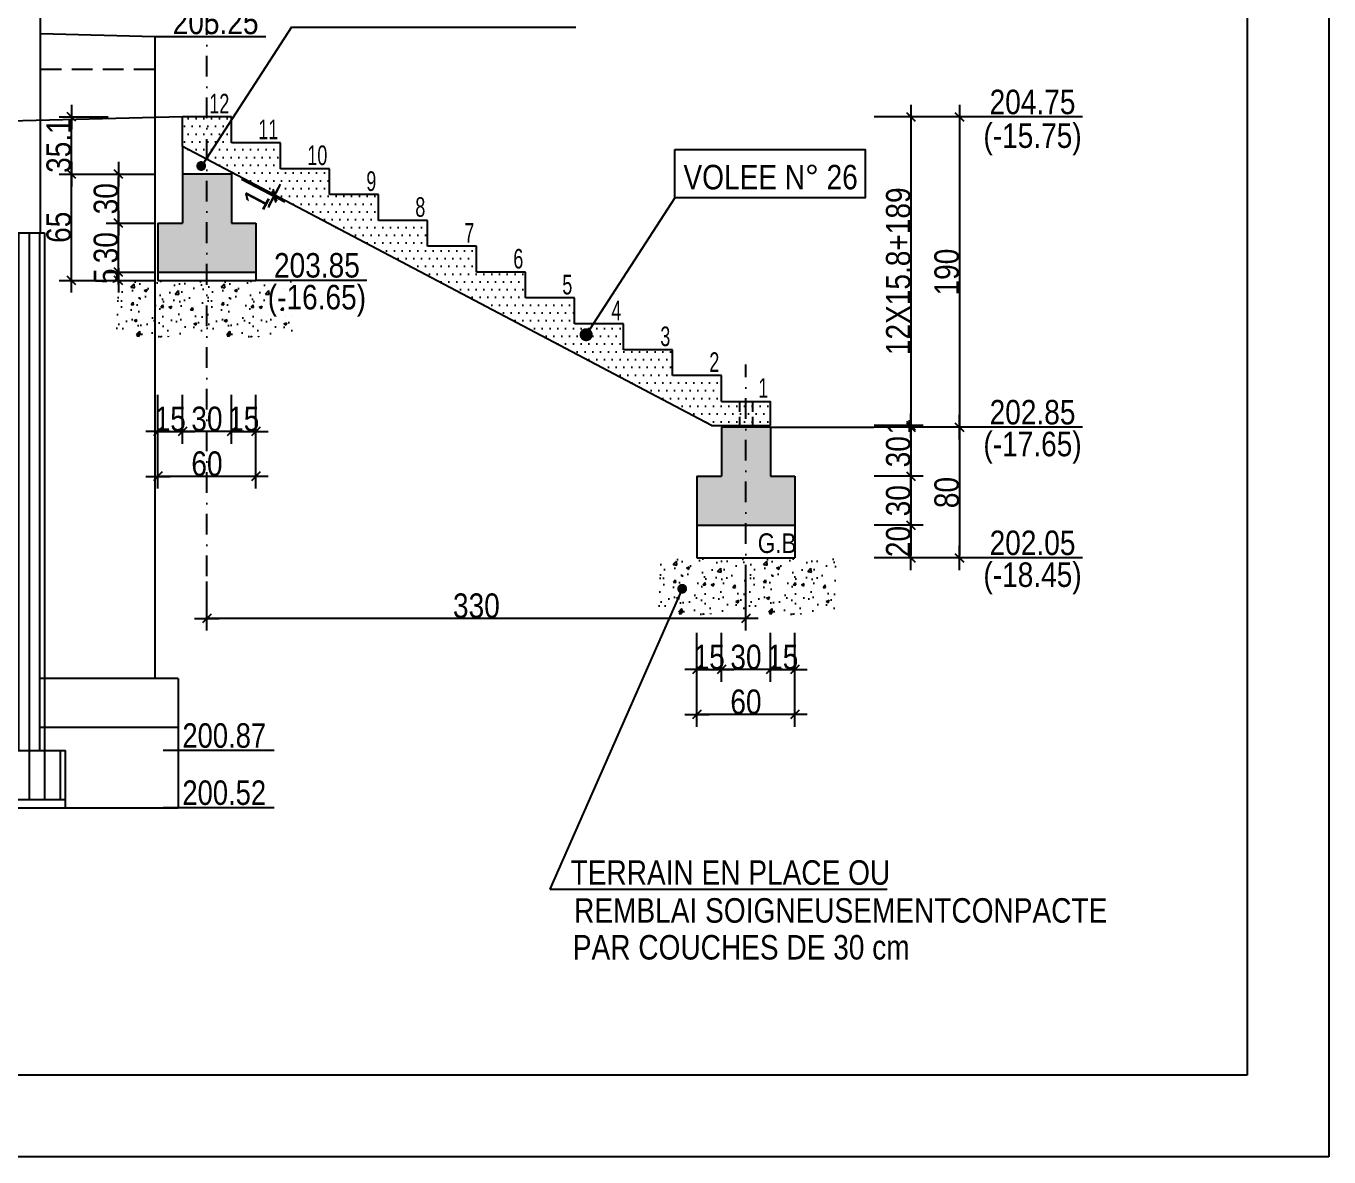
# Model space of a CAD drawing. Header units: millimetres. Extents: x -15218 to -6428, y -10609 to -9124.
# Drawn here: x -10594 to -9796, y -10174 to -9482 of the extents above; entities that cross this region are included whole.
import ezdxf
from ezdxf.enums import TextEntityAlignment as Align

# ---------------------------------------------------------------- set-up
doc = ezdxf.new("R2010")
doc.units = ezdxf.units.MM
doc.linetypes.add('CACHEx2', pattern=[19.05, 12.7, -6.35])
doc.linetypes.add('TIRETPT2', pattern=[12.7, 6.35, -3.175, 0, -3.175])
for name, color, linetype in [('01_cote_gen', 4, 'Continuous'), ('01_fenetres', 171, 'Continuous'), ('01_linteaux', 3, 'Continuous'), ('01_murs_coup', 5, 'Continuous'), ('01_poch_BN', 9, 'Continuous'), ('01_poch_murs', 251, 'Continuous'), ('01_texte', 230, 'Continuous'), ('AA_COTES', 2, 'Continuous')]:
    doc.layers.add(name, color=color, linetype=linetype)
doc.styles.add('Arial Narrow', font='ARIALN.TTF')
doc.styles.add('MATTE_TXT', font='arial.ttf')
doc.styles.add('STYLE2', font='ARIALN.TTF')
doc.dimstyles.new('JB50', dxfattribs={"dimscale": 0.1, "dimtxt": 150, "dimasz": 15, "dimexe": 0.1, "dimexo": 0.1, "dimgap": 0.09, "dimtad": 1, "dimdec": 1, "dimdsep": 46, "dimtxsty": 'STYLE2', "dimblk1": 'BOND_G', "dimblk2": 'BOND_D', "dimsah": 1, "dimcen": 1.5, "dimdle": 0.01, "dimse1": 1, "dimse2": 1, "dimclrd": 4, "dimclre": 2, "dimclrt": 6, "dimazin": 2, "dimtfac": 2.333333, "dimtdec": 1, "dimtix": 1, "dimtmove": 2, "dimatfit": 3, "dimldrblk": 'BOND_G', "dimfxl": 1, "dimtolj": 1, "dimtzin": 0, "dimarcsym": 0})

# ---------------------------------------------------------------- blocks, each defined once
blk = doc.blocks.new('BOND_G')
at = {"layer": 'AA_COTES', "color": 0}
for p, q in [((0, -5), (0, 15)), ((5, 0), (-5, 0)), ((1.77, 1.77), (-1.77, -1.77))]:
    blk.add_line(p, q, dxfattribs=at)
blk = doc.blocks.new('BOND_D')
at = {"layer": 'AA_COTES', "color": 0}
for p, q in [((5, 0), (-5, 0)), ((-1.77, -1.77), (1.77, 1.77)), ((0, 5), (0, -15))]:
    blk.add_line(p, q, dxfattribs=at)
blk = doc.blocks.new('*D1081')
at = {"layer": '01_cote_gen', "color": 4, "lineweight": -2, "transparency": 16777216}
blk.add_line((-10583.57, -9395.9), (-10499.57, -9395.9), dxfattribs=at)
at = {"layer": 'DEFPOINTS', "color": 0, "transparency": 16777216}
for p in [(-10585.07, -9381.15), (-10498.07, -9395.9), (-10498.07, -9537.43)]:
    blk.add_point(p, dxfattribs=at)
at = {"layer": '01_cote_gen', "color": 4, "lineweight": -2, "transparency": 16777216, "xscale": 1.5, "yscale": 1.5, "zscale": 1.5, "rotation": 180}
blk.add_blockref('BOND_G', (-10585.07, -9395.9), dxfattribs=at)
at = {"layer": '01_cote_gen', "color": 4, "lineweight": -2, "transparency": 16777216, "xscale": 1.5, "yscale": 1.5, "zscale": 1.5}
blk.add_blockref('BOND_D', (-10498.07, -9395.9), dxfattribs=at)
at = {"layer": '01_cote_gen', "color": 6, "transparency": 16777216, "insert": (-10541.57, -9388.23), "char_height": 15, "attachment_point": 5, "style": 'STYLE2'}
blk.add_mtext('\\A1;87', dxfattribs=at)
blk = doc.blocks.new('*D1082')
at = {"layer": '01_cote_gen', "color": 4, "lineweight": -2, "transparency": 16777216}
blk.add_line((-10466.57, -9365.52), (-10139.57, -9365.52), dxfattribs=at)
at = {"layer": 'DEFPOINTS', "color": 0, "transparency": 16777216}
for p in [(-10138.07, -9365.52), (-10468.07, -9379.69), (-10138.07, -9711.6)]:
    blk.add_point(p, dxfattribs=at)
at = {"layer": '01_cote_gen', "color": 4, "lineweight": -2, "transparency": 16777216, "xscale": 1.5, "yscale": 1.5, "zscale": 1.5, "rotation": 180}
blk.add_blockref('BOND_G', (-10468.07, -9365.52), dxfattribs=at)
at = {"layer": '01_cote_gen', "color": 4, "lineweight": -2, "transparency": 16777216, "xscale": 1.5, "yscale": 1.5, "zscale": 1.5}
blk.add_blockref('BOND_D', (-10138.07, -9365.52), dxfattribs=at)
at = {"layer": '01_cote_gen', "color": 6, "transparency": 16777216, "insert": (-10303.07, -9357.85), "char_height": 15, "attachment_point": 5, "style": 'STYLE2'}
blk.add_mtext('\\A1;11x30=330', dxfattribs=at)
blk = doc.blocks.new('*D1083')
at = {"layer": '01_cote_gen', "color": 4, "lineweight": -2, "transparency": 16777216}
for p, q in [((-10052.08, -9724.93), (-10052.08, -9723.43)), ((-10052.08, -9727.43), (-10052.08, -9726.43)), ((-10052.08, -9728.93), (-10052.08, -9730.43))]:
    blk.add_line(p, q, dxfattribs=at)
at = {"layer": 'DEFPOINTS', "color": 0, "transparency": 16777216}
for p in [(-10138.07, -9726.43), (-10089.89, -9727.43), (-10052.08, -9726.43)]:
    blk.add_point(p, dxfattribs=at)
at = {"layer": '01_cote_gen', "color": 4, "lineweight": -2, "transparency": 16777216, "xscale": 1.5, "yscale": 1.5, "zscale": 1.5}
for name, p, rotation in [('BOND_D', (-10052.08, -9726.43), 270), ('BOND_G', (-10052.08, -9727.43), 90)]:
    blk.add_blockref(name, p, dxfattribs=dict(at, rotation=rotation))
at = {"layer": '01_cote_gen', "color": 6, "transparency": 16777216, "insert": (-10059.62, -9726.93), "char_height": 15, "attachment_point": 5, "rotation": 90, "style": 'STYLE2'}
blk.add_mtext('\\A1;1', dxfattribs=at)
blk = doc.blocks.new('*D1084')
at = {"layer": '01_cote_gen', "color": 4, "lineweight": -2, "transparency": 16777216}
blk.add_line((-10052.08, -9538.93), (-10052.08, -9724.93), dxfattribs=at)
at = {"layer": 'DEFPOINTS', "color": 0, "transparency": 16777216}
for p in [(-10468.07, -9537.43), (-10074.58, -9726.43), (-10052.08, -9726.43)]:
    blk.add_point(p, dxfattribs=at)
at = {"layer": '01_cote_gen', "color": 4, "lineweight": -2, "transparency": 16777216, "xscale": 1.5, "yscale": 1.5, "zscale": 1.5}
for name, p, rotation in [('BOND_G', (-10052.08, -9537.43), 90), ('BOND_D', (-10052.08, -9726.43), 270)]:
    blk.add_blockref(name, p, dxfattribs=dict(at, rotation=rotation))
at = {"layer": '01_cote_gen', "color": 6, "transparency": 16777216, "insert": (-10059.75, -9631.93), "char_height": 15, "attachment_point": 5, "rotation": 90, "style": 'STYLE2'}
blk.add_mtext('\\A1;12X15.8+189', dxfattribs=at)
blk = doc.blocks.new('*D1075')
at = {"layer": '01_cote_gen', "color": 4, "lineweight": -2, "transparency": 16777216}
blk.add_line((-10022.43, -9538.93), (-10022.43, -9725.93), dxfattribs=at)
at = {"layer": 'DEFPOINTS', "color": 0, "transparency": 16777216}
for p in [(-10044.58, -9537.43), (-10044.58, -9727.43), (-10022.43, -9727.43)]:
    blk.add_point(p, dxfattribs=at)
at = {"layer": '01_cote_gen', "color": 4, "lineweight": -2, "transparency": 16777216, "xscale": 1.5, "yscale": 1.5, "zscale": 1.5}
for name, p, rotation in [('BOND_G', (-10022.43, -9537.43), 90), ('BOND_D', (-10022.43, -9727.43), 270)]:
    blk.add_blockref(name, p, dxfattribs=dict(at, rotation=rotation))
at = {"layer": '01_cote_gen', "color": 6, "transparency": 16777216, "insert": (-10030.1, -9632.43), "char_height": 15, "attachment_point": 5, "rotation": 90, "style": 'STYLE2'}
blk.add_mtext('\\A1;190', dxfattribs=at)
blk = doc.blocks.new('*D1079')
at = {"layer": '01_cote_gen', "color": 4, "lineweight": -2, "transparency": 16777216}
blk.add_line((-10052.08, -9728.93), (-10052.08, -9755.93), dxfattribs=at)
at = {"layer": 'DEFPOINTS', "color": 0, "transparency": 16777216}
for p in [(-10082.78, -9727.43), (-10126.11, -9757.43), (-10052.08, -9757.43)]:
    blk.add_point(p, dxfattribs=at)
at = {"layer": '01_cote_gen', "color": 4, "lineweight": -2, "transparency": 16777216, "xscale": 1.5, "yscale": 1.5, "zscale": 1.5}
for name, p, rotation in [('BOND_G', (-10052.08, -9727.43), 90), ('BOND_D', (-10052.08, -9757.43), 270)]:
    blk.add_blockref(name, p, dxfattribs=dict(at, rotation=rotation))
at = {"layer": '01_cote_gen', "color": 6, "transparency": 16777216, "insert": (-10059.75, -9742.43), "char_height": 15, "attachment_point": 5, "rotation": 90, "style": 'STYLE2'}
blk.add_mtext('\\A1;30', dxfattribs=at)
blk = doc.blocks.new('*D1076')
at = {"layer": '01_cote_gen', "color": 4, "lineweight": -2, "transparency": 16777216}
blk.add_line((-10022.43, -9728.93), (-10022.43, -9805.93), dxfattribs=at)
at = {"layer": 'DEFPOINTS', "color": 0, "transparency": 16777216}
for p in [(-10037.94, -9727.43), (-10044.58, -9807.43), (-10022.43, -9807.43)]:
    blk.add_point(p, dxfattribs=at)
at = {"layer": '01_cote_gen', "color": 4, "lineweight": -2, "transparency": 16777216, "xscale": 1.5, "yscale": 1.5, "zscale": 1.5}
for name, p, rotation in [('BOND_G', (-10022.43, -9727.43), 90), ('BOND_D', (-10022.43, -9807.43), 270)]:
    blk.add_blockref(name, p, dxfattribs=dict(at, rotation=rotation))
at = {"layer": '01_cote_gen', "color": 6, "transparency": 16777216, "insert": (-10030.1, -9767.43), "char_height": 15, "attachment_point": 5, "rotation": 90, "style": 'STYLE2'}
blk.add_mtext('\\A1;80', dxfattribs=at)
blk = doc.blocks.new('*D1080')
at = {"layer": '01_cote_gen', "color": 4, "lineweight": -2, "transparency": 16777216}
blk.add_line((-10052.08, -9758.93), (-10052.08, -9785.93), dxfattribs=at)
at = {"layer": 'DEFPOINTS', "color": 0, "transparency": 16777216}
for p in [(-10067.75, -9757.43), (-10123.07, -9787.43), (-10052.08, -9787.43)]:
    blk.add_point(p, dxfattribs=at)
at = {"layer": '01_cote_gen', "color": 4, "lineweight": -2, "transparency": 16777216, "xscale": 1.5, "yscale": 1.5, "zscale": 1.5}
for name, p, rotation in [('BOND_G', (-10052.08, -9757.43), 90), ('BOND_D', (-10052.08, -9787.43), 270)]:
    blk.add_blockref(name, p, dxfattribs=dict(at, rotation=rotation))
at = {"layer": '01_cote_gen', "color": 6, "transparency": 16777216, "insert": (-10059.75, -9772.43), "char_height": 15, "attachment_point": 5, "rotation": 90, "style": 'STYLE2'}
blk.add_mtext('\\A1;30', dxfattribs=at)
blk = doc.blocks.new('*D1085')
at = {"layer": '01_cote_gen', "color": 4, "lineweight": -2, "transparency": 16777216}
blk.add_line((-10052.08, -9788.93), (-10052.08, -9805.93), dxfattribs=at)
at = {"layer": 'DEFPOINTS', "color": 0, "transparency": 16777216}
for p in [(-10123.07, -9787.43), (-10123.07, -9807.43), (-10052.08, -9807.43)]:
    blk.add_point(p, dxfattribs=at)
at = {"layer": '01_cote_gen', "color": 4, "lineweight": -2, "transparency": 16777216, "xscale": 1.5, "yscale": 1.5, "zscale": 1.5}
for name, p, rotation in [('BOND_G', (-10052.08, -9787.43), 90), ('BOND_D', (-10052.08, -9807.43), 270)]:
    blk.add_blockref(name, p, dxfattribs=dict(at, rotation=rotation))
at = {"layer": '01_cote_gen', "color": 6, "transparency": 16777216, "insert": (-10059.75, -9797.43), "char_height": 15, "attachment_point": 5, "rotation": 90, "style": 'STYLE2'}
blk.add_mtext('\\A1;20', dxfattribs=at)
blk = doc.blocks.new('*D1086')
at = {"layer": '01_cote_gen', "color": 4, "lineweight": -2, "transparency": 16777216}
blk.add_line((-10139.57, -9875.89), (-10166.57, -9875.89), dxfattribs=at)
at = {"layer": 'DEFPOINTS', "color": 0, "transparency": 16777216}
for p in [(-10168.07, -9786.46), (-10138.07, -9786.46), (-10168.07, -9875.89)]:
    blk.add_point(p, dxfattribs=at)
at = {"layer": '01_cote_gen', "color": 4, "lineweight": -2, "transparency": 16777216, "xscale": 1.5, "yscale": 1.5, "zscale": 1.5, "rotation": 180}
blk.add_blockref('BOND_D', (-10168.07, -9875.89), dxfattribs=at)
at = {"layer": '01_cote_gen', "color": 4, "lineweight": -2, "transparency": 16777216, "xscale": 1.5, "yscale": 1.5, "zscale": 1.5}
blk.add_blockref('BOND_G', (-10138.07, -9875.89), dxfattribs=at)
at = {"layer": '01_cote_gen', "color": 6, "transparency": 16777216, "insert": (-10153.07, -9868.22), "char_height": 15, "attachment_point": 5, "style": 'STYLE2'}
blk.add_mtext('\\A1;30', dxfattribs=at)
blk = doc.blocks.new('*D1087')
at = {"layer": '01_cote_gen', "color": 4, "lineweight": -2, "transparency": 16777216}
blk.add_line((-10124.57, -9903.31), (-10181.57, -9903.31), dxfattribs=at)
at = {"layer": 'DEFPOINTS', "color": 0, "transparency": 16777216}
for p in [(-10183.07, -9885.03), (-10123.07, -9885.03), (-10183.07, -9903.31)]:
    blk.add_point(p, dxfattribs=at)
at = {"layer": '01_cote_gen', "color": 4, "lineweight": -2, "transparency": 16777216, "xscale": 1.5, "yscale": 1.5, "zscale": 1.5, "rotation": 180}
blk.add_blockref('BOND_D', (-10183.07, -9903.31), dxfattribs=at)
at = {"layer": '01_cote_gen', "color": 4, "lineweight": -2, "transparency": 16777216, "xscale": 1.5, "yscale": 1.5, "zscale": 1.5}
blk.add_blockref('BOND_G', (-10123.07, -9903.31), dxfattribs=at)
at = {"layer": '01_cote_gen', "color": 6, "transparency": 16777216, "insert": (-10153.07, -9895.65), "char_height": 15, "attachment_point": 5, "style": 'STYLE2'}
blk.add_mtext('\\A1;60', dxfattribs=at)
blk = doc.blocks.new('*D1088')
at = {"layer": '01_cote_gen', "color": 4, "lineweight": -2, "transparency": 16777216}
for p, q in [((-10139.57, -9875.89), (-10141.07, -9875.89)), ((-10138.07, -9875.89), (-10123.07, -9875.89)), ((-10121.57, -9875.89), (-10120.07, -9875.89))]:
    blk.add_line(p, q, dxfattribs=at)
at = {"layer": 'DEFPOINTS', "color": 0, "transparency": 16777216}
for p in [(-10138.07, -9786.46), (-10123.07, -9786.46), (-10123.07, -9875.89)]:
    blk.add_point(p, dxfattribs=at)
at = {"layer": '01_cote_gen', "color": 4, "lineweight": -2, "transparency": 16777216, "xscale": 1.5, "yscale": 1.5, "zscale": 1.5}
blk.add_blockref('BOND_G', (-10138.07, -9875.89), dxfattribs=at)
at = {"layer": '01_cote_gen', "color": 4, "lineweight": -2, "transparency": 16777216, "xscale": 1.5, "yscale": 1.5, "zscale": 1.5, "rotation": 180}
blk.add_blockref('BOND_D', (-10123.07, -9875.89), dxfattribs=at)
at = {"layer": '01_cote_gen', "color": 6, "transparency": 16777216, "insert": (-10130.57, -9868.22), "char_height": 15, "attachment_point": 5, "style": 'STYLE2'}
blk.add_mtext('\\A1;15', dxfattribs=at)
blk = doc.blocks.new('*D1089')
at = {"layer": '01_cote_gen', "color": 4, "lineweight": -2, "transparency": 16777216}
for p, q in [((-10184.57, -9875.89), (-10186.07, -9875.89)), ((-10183.07, -9875.89), (-10168.07, -9875.89)), ((-10166.57, -9875.89), (-10165.07, -9875.89))]:
    blk.add_line(p, q, dxfattribs=at)
at = {"layer": 'DEFPOINTS', "color": 0, "transparency": 16777216}
for p in [(-10168.07, -9779.23), (-10183.07, -9786.46), (-10168.07, -9875.89)]:
    blk.add_point(p, dxfattribs=at)
at = {"layer": '01_cote_gen', "color": 4, "lineweight": -2, "transparency": 16777216, "xscale": 1.5, "yscale": 1.5, "zscale": 1.5}
blk.add_blockref('BOND_G', (-10183.07, -9875.89), dxfattribs=at)
at = {"layer": '01_cote_gen', "color": 4, "lineweight": -2, "transparency": 16777216, "xscale": 1.5, "yscale": 1.5, "zscale": 1.5, "rotation": 180}
blk.add_blockref('BOND_D', (-10168.07, -9875.89), dxfattribs=at)
at = {"layer": '01_cote_gen', "color": 6, "transparency": 16777216, "insert": (-10175.57, -9868.22), "char_height": 15, "attachment_point": 5, "style": 'STYLE2'}
blk.add_mtext('\\A1;15', dxfattribs=at)
blk = doc.blocks.new('*D1091')
at = {"layer": '01_cote_gen', "color": 4, "lineweight": -2, "transparency": 16777216}
blk.add_line((-10469.57, -9730.07), (-10496.57, -9730.07), dxfattribs=at)
at = {"layer": 'DEFPOINTS', "color": 0, "transparency": 16777216}
for p in [(-10498.07, -9640.64), (-10468.07, -9640.64), (-10498.07, -9730.07)]:
    blk.add_point(p, dxfattribs=at)
at = {"layer": '01_cote_gen', "color": 4, "lineweight": -2, "transparency": 16777216, "xscale": 1.5, "yscale": 1.5, "zscale": 1.5, "rotation": 180}
blk.add_blockref('BOND_D', (-10498.07, -9730.07), dxfattribs=at)
at = {"layer": '01_cote_gen', "color": 4, "lineweight": -2, "transparency": 16777216, "xscale": 1.5, "yscale": 1.5, "zscale": 1.5}
blk.add_blockref('BOND_G', (-10468.07, -9730.07), dxfattribs=at)
at = {"layer": '01_cote_gen', "color": 6, "transparency": 16777216, "insert": (-10483.07, -9722.41), "char_height": 15, "attachment_point": 5, "style": 'STYLE2'}
blk.add_mtext('\\A1;30', dxfattribs=at)
blk = doc.blocks.new('*D1090')
at = {"layer": '01_cote_gen', "color": 4, "lineweight": -2, "transparency": 16777216}
blk.add_line((-10454.57, -9757.5), (-10511.57, -9757.5), dxfattribs=at)
at = {"layer": 'DEFPOINTS', "color": 0, "transparency": 16777216}
for p in [(-10513.07, -9739.22), (-10453.07, -9739.22), (-10513.07, -9757.5)]:
    blk.add_point(p, dxfattribs=at)
at = {"layer": '01_cote_gen', "color": 4, "lineweight": -2, "transparency": 16777216, "xscale": 1.5, "yscale": 1.5, "zscale": 1.5, "rotation": 180}
blk.add_blockref('BOND_D', (-10513.07, -9757.5), dxfattribs=at)
at = {"layer": '01_cote_gen', "color": 4, "lineweight": -2, "transparency": 16777216, "xscale": 1.5, "yscale": 1.5, "zscale": 1.5}
blk.add_blockref('BOND_G', (-10453.07, -9757.5), dxfattribs=at)
at = {"layer": '01_cote_gen', "color": 6, "transparency": 16777216, "insert": (-10483.07, -9749.83), "char_height": 15, "attachment_point": 5, "style": 'STYLE2'}
blk.add_mtext('\\A1;60', dxfattribs=at)
blk = doc.blocks.new('*D1092')
at = {"layer": '01_cote_gen', "color": 4, "lineweight": -2, "transparency": 16777216}
for p, q in [((-10469.57, -9730.07), (-10471.07, -9730.07)), ((-10468.07, -9730.07), (-10453.07, -9730.07)), ((-10451.57, -9730.07), (-10450.07, -9730.07))]:
    blk.add_line(p, q, dxfattribs=at)
at = {"layer": 'DEFPOINTS', "color": 0, "transparency": 16777216}
for p in [(-10468.07, -9640.64), (-10453.07, -9640.64), (-10453.07, -9730.07)]:
    blk.add_point(p, dxfattribs=at)
at = {"layer": '01_cote_gen', "color": 4, "lineweight": -2, "transparency": 16777216, "xscale": 1.5, "yscale": 1.5, "zscale": 1.5}
blk.add_blockref('BOND_G', (-10468.07, -9730.07), dxfattribs=at)
at = {"layer": '01_cote_gen', "color": 4, "lineweight": -2, "transparency": 16777216, "xscale": 1.5, "yscale": 1.5, "zscale": 1.5, "rotation": 180}
blk.add_blockref('BOND_D', (-10453.07, -9730.07), dxfattribs=at)
at = {"layer": '01_cote_gen', "color": 6, "transparency": 16777216, "insert": (-10460.57, -9722.41), "char_height": 15, "attachment_point": 5, "style": 'STYLE2'}
blk.add_mtext('\\A1;15', dxfattribs=at)
blk = doc.blocks.new('*D1093')
at = {"layer": '01_cote_gen', "color": 4, "lineweight": -2, "transparency": 16777216}
for p, q in [((-10514.57, -9730.07), (-10516.07, -9730.07)), ((-10513.07, -9730.07), (-10498.07, -9730.07)), ((-10496.57, -9730.07), (-10495.07, -9730.07))]:
    blk.add_line(p, q, dxfattribs=at)
at = {"layer": 'DEFPOINTS', "color": 0, "transparency": 16777216}
for p in [(-10498.07, -9633.41), (-10513.07, -9640.64), (-10498.07, -9730.07)]:
    blk.add_point(p, dxfattribs=at)
at = {"layer": '01_cote_gen', "color": 4, "lineweight": -2, "transparency": 16777216, "xscale": 1.5, "yscale": 1.5, "zscale": 1.5}
blk.add_blockref('BOND_G', (-10513.07, -9730.07), dxfattribs=at)
at = {"layer": '01_cote_gen', "color": 4, "lineweight": -2, "transparency": 16777216, "xscale": 1.5, "yscale": 1.5, "zscale": 1.5, "rotation": 180}
blk.add_blockref('BOND_D', (-10498.07, -9730.07), dxfattribs=at)
at = {"layer": '01_cote_gen', "color": 6, "transparency": 16777216, "insert": (-10505.57, -9722.41), "char_height": 15, "attachment_point": 5, "style": 'STYLE2'}
blk.add_mtext('\\A1;15', dxfattribs=at)
blk = doc.blocks.new('*D1094')
at = {"layer": '01_cote_gen', "color": 4, "lineweight": -2, "transparency": 16777216}
blk.add_line((-10566.08, -9570.99), (-10566.08, -9538.93), dxfattribs=at)
at = {"layer": 'DEFPOINTS', "color": 0, "transparency": 16777216}
for p in [(-10566.08, -9537.43), (-10490.4, -9537.43), (-10505.4, -9572.49)]:
    blk.add_point(p, dxfattribs=at)
at = {"layer": '01_cote_gen', "color": 4, "lineweight": -2, "transparency": 16777216, "xscale": 1.5, "yscale": 1.5, "zscale": 1.5}
for name, p, rotation in [('BOND_D', (-10566.08, -9537.43), 90), ('BOND_G', (-10566.08, -9572.49), 270)]:
    blk.add_blockref(name, p, dxfattribs=dict(at, rotation=rotation))
at = {"layer": '01_cote_gen', "color": 6, "transparency": 16777216, "insert": (-10573.74, -9554.96), "char_height": 15, "attachment_point": 5, "rotation": 90, "style": 'STYLE2'}
blk.add_mtext('\\A1;35.1', dxfattribs=at)
blk = doc.blocks.new('*D1095')
at = {"layer": '01_cote_gen', "color": 4, "lineweight": -2, "transparency": 16777216}
blk.add_line((-10566.08, -9635.99), (-10566.08, -9573.99), dxfattribs=at)
at = {"layer": 'DEFPOINTS', "color": 0, "transparency": 16777216}
for p in [(-10566.08, -9572.49), (-10489.46, -9572.49), (-10489.46, -9637.49)]:
    blk.add_point(p, dxfattribs=at)
at = {"layer": '01_cote_gen', "color": 4, "lineweight": -2, "transparency": 16777216, "xscale": 1.5, "yscale": 1.5, "zscale": 1.5}
for name, p, rotation in [('BOND_D', (-10566.08, -9572.49), 90), ('BOND_G', (-10566.08, -9637.49), 270)]:
    blk.add_blockref(name, p, dxfattribs=dict(at, rotation=rotation))
at = {"layer": '01_cote_gen', "color": 6, "transparency": 16777216, "insert": (-10573.74, -9604.99), "char_height": 15, "attachment_point": 5, "rotation": 90, "style": 'STYLE2'}
blk.add_mtext('\\A1;65', dxfattribs=at)
blk = doc.blocks.new('*D1096')
at = {"layer": '01_cote_gen', "color": 4, "lineweight": -2, "transparency": 16777216}
for p, q in [((-10537.18, -9630.99), (-10537.18, -9629.49)), ((-10537.18, -9632.49), (-10537.18, -9637.49)), ((-10537.18, -9638.99), (-10537.18, -9640.49))]:
    blk.add_line(p, q, dxfattribs=at)
at = {"layer": 'DEFPOINTS', "color": 0, "transparency": 16777216}
for p in [(-10506.46, -9632.49), (-10537.18, -9637.49), (-10506.46, -9637.49)]:
    blk.add_point(p, dxfattribs=at)
at = {"layer": '01_cote_gen', "color": 4, "lineweight": -2, "transparency": 16777216, "xscale": 1.5, "yscale": 1.5, "zscale": 1.5}
for name, p, rotation in [('BOND_G', (-10537.18, -9632.49), 270), ('BOND_D', (-10537.18, -9637.49), 90)]:
    blk.add_blockref(name, p, dxfattribs=dict(at, rotation=rotation))
at = {"layer": '01_cote_gen', "color": 6, "transparency": 16777216, "insert": (-10544.82, -9634.99), "char_height": 15, "attachment_point": 5, "rotation": 90, "style": 'STYLE2'}
blk.add_mtext('\\A1;5', dxfattribs=at)
blk = doc.blocks.new('*D1097')
at = {"layer": '01_cote_gen', "color": 4, "lineweight": -2, "transparency": 16777216}
blk.add_line((-10537.18, -9630.99), (-10537.18, -9603.99), dxfattribs=at)
at = {"layer": 'DEFPOINTS', "color": 0, "transparency": 16777216}
for p in [(-10537.18, -9602.49), (-10513.07, -9602.49), (-10524.95, -9632.49)]:
    blk.add_point(p, dxfattribs=at)
at = {"layer": '01_cote_gen', "color": 4, "lineweight": -2, "transparency": 16777216, "xscale": 1.5, "yscale": 1.5, "zscale": 1.5}
for name, p, rotation in [('BOND_D', (-10537.18, -9602.49), 90), ('BOND_G', (-10537.18, -9632.49), 270)]:
    blk.add_blockref(name, p, dxfattribs=dict(at, rotation=rotation))
at = {"layer": '01_cote_gen', "color": 6, "transparency": 16777216, "insert": (-10544.85, -9617.49), "char_height": 15, "attachment_point": 5, "rotation": 90, "style": 'STYLE2'}
blk.add_mtext('\\A1;30', dxfattribs=at)
blk = doc.blocks.new('*D1098')
at = {"layer": '01_cote_gen', "color": 4, "lineweight": -2, "transparency": 16777216}
blk.add_line((-10537.18, -9600.99), (-10537.18, -9573.99), dxfattribs=at)
at = {"layer": 'DEFPOINTS', "color": 0, "transparency": 16777216}
for p in [(-10537.18, -9572.49), (-10498.07, -9572.49), (-10505.57, -9602.49)]:
    blk.add_point(p, dxfattribs=at)
at = {"layer": '01_cote_gen', "color": 4, "lineweight": -2, "transparency": 16777216, "xscale": 1.5, "yscale": 1.5, "zscale": 1.5}
for name, p, rotation in [('BOND_D', (-10537.18, -9572.49), 90), ('BOND_G', (-10537.18, -9602.49), 270)]:
    blk.add_blockref(name, p, dxfattribs=dict(at, rotation=rotation))
at = {"layer": '01_cote_gen', "color": 6, "transparency": 16777216, "insert": (-10544.85, -9587.49), "char_height": 15, "attachment_point": 5, "rotation": 90, "style": 'STYLE2'}
blk.add_mtext('\\A1;30', dxfattribs=at)
blk = doc.blocks.new('*D1099')
at = {"layer": '01_cote_gen', "color": 4, "lineweight": -2, "transparency": 16777216}
for p, q in [((-10442.81, -9587.52), (-10443.51, -9588.84)), ((-10442.11, -9586.19), (-10441.64, -9585.31)), ((-10440.94, -9583.98), (-10440.24, -9582.65))]:
    blk.add_line(p, q, dxfattribs=at)
at = {"layer": 'DEFPOINTS', "color": 0, "transparency": 16777216}
for p in [(-10467.61, -9571.6), (-10468.07, -9572.49), (-10441.64, -9585.31)]:
    blk.add_point(p, dxfattribs=at)
at = {"layer": '01_cote_gen', "color": 4, "lineweight": -2, "transparency": 16777216, "xscale": 1.5, "yscale": 1.5, "zscale": 1.5}
for name, p, rotation in [('BOND_G', (-10442.11, -9586.19), 62.17545095986486), ('BOND_D', (-10441.64, -9585.31), 242.1754509598649)]:
    blk.add_blockref(name, p, dxfattribs=dict(at, rotation=rotation))
at = {"layer": '01_cote_gen', "color": 6, "transparency": 16777216, "insert": (-10452.97, -9587.84), "char_height": 15, "attachment_point": 5, "rotation": 62.17545, "style": 'STYLE2'}
blk.add_mtext('\\A1;1', dxfattribs=at)
blk = doc.blocks.new('*D1100')
at = {"layer": '01_cote_gen', "color": 4, "lineweight": -2, "transparency": 16777216}
blk.add_line((-10154.62, -9844.48), (-10481.62, -9844.48), dxfattribs=at)
at = {"layer": 'DEFPOINTS', "color": 0, "transparency": 16777216}
for p in [(-10483.12, -9803.57), (-10153.12, -9824.18), (-10483.12, -9844.48)]:
    blk.add_point(p, dxfattribs=at)
at = {"layer": '01_cote_gen', "color": 4, "lineweight": -2, "transparency": 16777216, "xscale": 1.5, "yscale": 1.5, "zscale": 1.5, "rotation": 180}
blk.add_blockref('BOND_D', (-10483.12, -9844.48), dxfattribs=at)
at = {"layer": '01_cote_gen', "color": 4, "lineweight": -2, "transparency": 16777216, "xscale": 1.5, "yscale": 1.5, "zscale": 1.5}
blk.add_blockref('BOND_G', (-10153.12, -9844.48), dxfattribs=at)
at = {"layer": '01_cote_gen', "color": 6, "transparency": 16777216, "insert": (-10318.12, -9836.81), "char_height": 15, "attachment_point": 5, "style": 'STYLE2'}
blk.add_mtext('\\A1;330', dxfattribs=at)

msp = doc.modelspace()

# ---------------------------------------------------------------- hatches: boundary and pattern name
at = {"layer": '01_murs_coup', "ltscale": 2}
h = msp.add_hatch(dxfattribs=at)
h.set_pattern_fill('DOTS', color=2, scale=3)
h.set_pattern_definition([(0, (78.256, -2366.0237), (2.38125, 4.7625), [0, -4.7625])])
h.paths.add_polyline_path([(-10348.07, -9600.77), (-10378.07, -9600.77), (-10378.07, -9584.93), (-10408.07, -9584.93), (-10408.07, -9569.1), (-10438.07, -9569.1), (-10438.07, -9553.27), (-10468.07, -9553.27), (-10468.07, -9537.43), (-10498.07, -9537.43), (-10498.07, -9555.52), (-10174.25, -9726.43), (-10138.07, -9726.43), (-10138.07, -9711.6), (-10168.07, -9711.6), (-10168.07, -9695.77), (-10198.07, -9695.77), (-10198.07, -9679.94), (-10228.07, -9679.94), (-10228.07, -9664.1), (-10258.07, -9664.1), (-10258.07, -9648.27), (-10288.07, -9648.27), (-10288.07, -9632.43), (-10318.07, -9632.43), (-10318.07, -9616.6), (-10348.07, -9616.6)])
at = {"layer": '01_murs_coup', "linetype": 'TIRETPT2', "ltscale": 2}
h = msp.add_hatch(dxfattribs=at)
h.set_pattern_fill('AR-CONC', color=2, scale=0.1)
h.set_pattern_definition([(50, (-332, 169.944), (18.218467, -1.593909), [1.905, -20.955]), (355, (-332, 169.944), (-3.524342, 19.105685), [1.524, -16.764058]), (100.45144, (-330.482, 169.811), (14.694125, 17.511775), [1.619, -17.809024]), (46.1842, (-332, 175.024), (27.107904, -4.204233), [2.8575, -31.4325]), (96.63556, (-329.74, 174.674), (23.740413, 24.74261), [2.4285, -26.71356]), (351.18415, (-332, 175.024), (23.740413, 24.74261), [2.285997, -25.145973]), (21, (-329.46, 173.754), (15.161439, -10.22652), [1.905, -20.955]), (326, (-329.46, 173.754), (6.180203, 18.418797), [1.524, -16.764]), (71.45144, (-328.197, 172.902), (21.341642, 8.192277), [1.619, -17.808994]), (37.5, (-332, 169.944), (0.3088603, 8.455504), [0, -16.5608, 0, -17.018, 0, -16.8275]), (7.5, (-332, 169.944), (6.681966, 10.0180575), [0, -9.7028, 0, -16.1798, 0, -6.4135]), (327.5, (-337.664, 169.944), (13.5590595, -0.5728744), [0, -6.35, 0, -19.812, 0, -26.289]), (317.5, (-340.204, 169.944), (14.812918, 2.542649), [0, -8.255, 0, -13.1572, 0, -18.669])])
h.paths.add_polyline_path([(-10485.12, -9637.49), (-10515.07, -9637.49), (-10540.34, -9637.49), (-10540.34, -9672.02), (-10485.12, -9672.02)])
h = msp.add_hatch(dxfattribs=at)
h.set_pattern_fill('AR-CONC', color=2, scale=0.1)
h.set_pattern_definition([(50, (-276.771, 169.944), (18.218467, -1.593909), [1.905, -20.955]), (355, (-276.77, 169.944), (-3.524342, 19.105685), [1.524, -16.764058]), (100.45144, (-275.253, 169.811), (14.694125, 17.511775), [1.619, -17.809024]), (46.1842, (-276.77, 175.024), (27.107904, -4.204233), [2.8575, -31.4325]), (96.63556, (-274.512, 174.674), (23.740413, 24.74261), [2.4285, -26.71356]), (351.18415, (-276.77, 175.024), (23.740413, 24.74261), [2.285997, -25.145973]), (21, (-274.231, 173.754), (15.161439, -10.22652), [1.905, -20.955]), (326, (-274.23, 173.754), (6.180203, 18.418797), [1.524, -16.764]), (71.45144, (-272.967, 172.902), (21.341642, 8.192277), [1.619, -17.808994]), (37.5, (-276.771, 169.944), (0.3088603, 8.455504), [0, -16.5608, 0, -17.018, 0, -16.8275]), (7.5, (-276.771, 169.944), (6.681966, 10.0180575), [0, -9.7028, 0, -16.1798, 0, -6.4135]), (327.5, (-282.435, 169.944), (13.5590595, -0.5728744), [0, -6.35, 0, -19.812, 0, -26.289]), (317.5, (-284.975, 169.944), (14.812918, 2.542649), [0, -8.255, 0, -13.1572, 0, -18.669])])
h.paths.add_polyline_path([(-10429.89, -9637.49), (-10459.84, -9637.49), (-10485.12, -9637.49), (-10485.12, -9672.02), (-10429.89, -9672.02)])
h = msp.add_hatch(dxfattribs=at)
h.set_pattern_fill('AR-CONC', color=2, scale=0.1)
h.paths.add_polyline_path([(-10153.12, -9807.43), (-10183.07, -9807.43), (-10208.34, -9807.43), (-10208.34, -9841.97), (-10153.12, -9841.97)])
h = msp.add_hatch(dxfattribs=at)
h.set_pattern_fill('AR-CONC', color=2, scale=0.1)
h.set_pattern_definition([(50, (55.229, 0), (18.218467, -1.593909), [1.905, -20.955]), (355, (55.23, 0), (-3.524342, 19.105685), [1.524, -16.764058]), (100.45144, (56.747, -0.133), (14.694125, 17.511775), [1.619, -17.809024]), (46.1842, (55.23, 5.08), (27.107904, -4.204233), [2.8575, -31.4325]), (96.63556, (57.488, 4.73), (23.740413, 24.74261), [2.4285, -26.71356]), (351.18415, (55.23, 5.08), (23.740413, 24.74261), [2.285997, -25.145973]), (21, (57.769, 3.81), (15.161439, -10.22652), [1.905, -20.955]), (326, (57.77, 3.81), (6.180203, 18.418797), [1.524, -16.764]), (71.45144, (59.033, 2.958), (21.341642, 8.192277), [1.619, -17.808994]), (37.5, (55.229, 0), (0.3088603, 8.455504), [0, -16.5608, 0, -17.018, 0, -16.8275]), (7.5, (55.229, 0), (6.681966, 10.0180575), [0, -9.7028, 0, -16.1798, 0, -6.4135]), (327.5, (49.565, 0), (13.5590595, -0.5728744), [0, -6.35, 0, -19.812, 0, -26.289]), (317.5, (47.025, 0), (14.812918, 2.542649), [0, -8.255, 0, -13.1572, 0, -18.669])])
h.paths.add_polyline_path([(-10097.89, -9807.43), (-10127.84, -9807.43), (-10153.12, -9807.43), (-10153.12, -9841.97), (-10097.89, -9841.97)])
at = {"layer": '01_poch_BN'}
h = msp.add_hatch(color=256, dxfattribs=at)
h.dxf.hatch_style = 1
h.paths.add_polyline_path([(-10468.07, -9572.49), (-10483.12, -9572.49), (-10483.12, -9632.49), (-10453.07, -9632.49), (-10453.07, -9602.49), (-10468.07, -9602.49)])
h.paths.add_polyline_path([(-10483.12, -9572.49), (-10498.07, -9572.49), (-10498.07, -9602.49), (-10513.07, -9602.49), (-10513.07, -9632.49), (-10483.12, -9632.49)])
h = msp.add_hatch(color=256, dxfattribs=at)
h.dxf.hatch_style = 1
h.paths.add_polyline_path([(-10138.07, -9727.43), (-10153.12, -9727.43), (-10153.12, -9787.43), (-10123.07, -9787.43), (-10123.07, -9757.43), (-10138.07, -9757.43)])
h.paths.add_polyline_path([(-10153.12, -9727.43), (-10168.07, -9727.43), (-10168.07, -9757.43), (-10183.07, -9757.43), (-10183.07, -9787.43), (-10153.12, -9787.43)])
at = {"layer": '01_poch_murs'}
h = msp.add_hatch(dxfattribs=at)
h.set_pattern_fill('ANSI31', color=256, scale=3, angle=45)
h.paths.add_polyline_path([(-10569.75, -9925.43), (-10619.75, -9925.43), (-10619.75, -9955.43), (-10569.75, -9955.43)])
h.paths.add_polyline_path([(-11170.08, -9863.43), (-11110.21, -9863.43), (-11110.21, -9851.43), (-11231.14, -9851.43), (-11231.14, -9863.43), (-11195.08, -9863.43), (-11195.08, -9888.43), (-11170.08, -9888.43)], flags=17)
h.paths.add_polyline_path([(-11110.21, -9838.43), (-11231.14, -9838.43), (-11231.14, -9851.43), (-11110.21, -9851.43)], flags=17)
h.paths.add_polyline_path([(-10607.58, -9852.43), (-10643.48, -9851.43), (-11110.21, -9851.43), (-11110.21, -9863.44), (-10858.29, -9870.42), (-10607.58, -9876.44)], flags=17)
h.paths.add_polyline_path([(-11110.21, -9838.43), (-11110.21, -9851.43), (-10643.48, -9851.43)], flags=17)
h.paths.add_polyline_path([(-10605.08, -9608.43), (-11231.14, -9608.43), (-11231.14, -9633.43), (-10607.58, -9633.43), (-10607.58, -9925.43), (-10605.08, -9925.43)])
h = msp.add_hatch(dxfattribs=at)
h.set_pattern_fill('ANSI31', color=256, scale=2, angle=45)
h.paths.add_polyline_path([(-10582.57, -9608.43), (-10605.08, -9608.43), (-10605.08, -9925.43), (-10582.57, -9925.43)])

# ---------------------------------------------------------------- linework, layer by layer
at = {"layer": '01_fenetres', "ltscale": 30}
for p, q in [((-9846.14, -9174.3), (-9846.14, -10124.3)), ((-9846.14, -10124.3), (-11231.14, -10124.3))]:
    msp.add_line(p, q, dxfattribs=at)
at = {"layer": '01_linteaux', "linetype": 'CACHEx2'}
msp.add_line((-10515.07, -9508.43), (-10585.07, -9508.43), dxfattribs=at)
at = {"layer": '01_linteaux', "linetype": 'CACHEx2', "ltscale": 0.5}
for p, q in [((-10157.07, -9711.6), (-10157.07, -9726.43)), ((-10149.07, -9711.6), (-10149.07, -9726.43))]:
    msp.add_line(p, q, dxfattribs=at)
at = {"layer": '01_murs_coup'}
for p, q in [((-10585.07, -9608.43), (-10585.07, -9418.68)), ((-10498.07, -9537.43), (-11231.14, -9555.44)), ((-10498.07, -9555.52), (-10498.07, -9537.43)), ((-10468.07, -9537.43), (-10498.07, -9537.43)), ((-10468.07, -9553.27), (-10468.07, -9537.43)), ((-10174.25, -9726.43), (-10498.07, -9555.52)), ((-10498.07, -9555.52), (-10498.07, -9572.49)), ((-10438.07, -9553.27), (-10468.07, -9553.27)), ((-10438.07, -9569.1), (-10438.07, -9553.27)), ((-10468.07, -9571.36), (-10468.07, -9602.49)), ((-10408.07, -9569.1), (-10438.07, -9569.1)), ((-10408.07, -9584.93), (-10408.07, -9569.1)), ((-10468.07, -9572.49), (-10498.07, -9572.49)), ((-10498.07, -9572.49), (-10498.07, -9602.49)), ((-10378.07, -9584.93), (-10408.07, -9584.93)), ((-10378.07, -9600.77), (-10378.07, -9584.93)), ((-10513.07, -9602.49), (-10498.07, -9602.49)), ((-10513.07, -9602.49), (-10513.07, -9637.49)), ((-10468.07, -9602.49), (-10453.07, -9602.49)), ((-10453.07, -9602.49), (-10453.07, -9637.49)), ((-10348.07, -9600.77), (-10378.07, -9600.77)), ((-10348.07, -9616.6), (-10348.07, -9600.77)), ((-11231.14, -9608.43), (-10582.57, -9608.43)), ((-10582.57, -9608.43), (-10582.57, -9925.43)), ((-10318.07, -9616.6), (-10348.07, -9616.6)), ((-10318.07, -9632.43), (-10318.07, -9616.6)), ((-10513.07, -9632.49), (-10453.07, -9632.49)), ((-10288.07, -9632.43), (-10318.07, -9632.43)), ((-10288.07, -9648.27), (-10288.07, -9632.43)), ((-10513.07, -9637.49), (-10453.07, -9637.49)), ((-10258.07, -9648.27), (-10288.07, -9648.27)), ((-10258.07, -9664.1), (-10258.07, -9648.27)), ((-10228.07, -9664.1), (-10258.07, -9664.1)), ((-10228.07, -9679.94), (-10228.07, -9664.1)), ((-10198.07, -9679.94), (-10228.07, -9679.94)), ((-10198.07, -9695.77), (-10198.07, -9679.94)), ((-10168.07, -9695.77), (-10198.07, -9695.77)), ((-10168.07, -9711.6), (-10168.07, -9695.77)), ((-10168.07, -9711.6), (-10138.07, -9711.6)), ((-10138.07, -9726.43), (-10138.07, -9711.6)), ((-10174.25, -9726.43), (-10138.07, -9726.43)), ((-10138.07, -9727.43), (-10168.07, -9727.43)), ((-10168.07, -9727.43), (-10168.07, -9757.43)), ((-10138.07, -9727.43), (-10074.75, -9727.43)), ((-10138.07, -9727.43), (-10138.07, -9757.43)), ((-10183.07, -9757.43), (-10168.07, -9757.43)), ((-10183.07, -9757.43), (-10183.07, -9807.43)), ((-10138.07, -9757.43), (-10123.07, -9757.43)), ((-10123.07, -9757.43), (-10123.07, -9807.43)), ((-10183.07, -9787.43), (-10123.07, -9787.43)), ((-10183.07, -9807.43), (-10123.07, -9807.43)), ((-10619.75, -9925.43), (-10569.75, -9925.43)), ((-10569.75, -9960.43), (-10569.75, -9925.43)), ((-10619.75, -9955.43), (-10569.75, -9955.43)), ((-10619.75, -9960.43), (-10569.75, -9960.43))]:
    msp.add_line(p, q, dxfattribs=at)
at = {"layer": '01_murs_coup', "color": 2, "ltscale": 2}
for p, q in [((-10585.07, -9608.43), (-10585.07, -9418.68)), ((-10515.07, -9488.43), (-10585.07, -9486.43)), ((-10515.07, -9488.43), (-10515.07, -9558.43)), ((-10515.07, -9558.43), (-10515.07, -9881.39)), ((-10500.69, -9881.39), (-10585.07, -9881.39)), ((-10500.69, -9881.39), (-10500.69, -9960.43)), ((-10500.69, -9911.39), (-10585.07, -9911.39)), ((-10569.75, -9960.43), (-10500.69, -9960.43))]:
    msp.add_line(p, q, dxfattribs=at)
at = {"layer": '01_murs_coup', "color": 2, "linetype": 'TIRETPT2', "ltscale": 2}
for p, q in [((-10483.12, -9818.64), (-10483.12, -9430.2)), ((-10153.12, -9849.87), (-10153.12, -9688.93))]:
    msp.add_line(p, q, dxfattribs=at)
at = {"layer": '01_texte', "ltscale": 30}
for p, q in [((-9796.14, -9124.3), (-9796.14, -10174.3)), ((-9796.14, -9124.3), (-9796.14, -10174.3)), ((-9796.14, -10174.3), (-11281.14, -10174.3))]:
    msp.add_line(p, q, dxfattribs=at)
at = {"layer": '01_texte'}
for p, q in [((-10431.23, -9482.48), (-10485.58, -9566.36)), ((-10431.23, -9482.48), (-10257.29, -9482.48)), ((-10447.12, -9488.43), (-10515.07, -9488.43)), ((-9946.98, -9537.43), (-10014.93, -9537.43)), ((-10196.56, -9586.89), (-10250.9, -9670.77)), ((-10385.12, -9637.49), (-10453.07, -9637.49)), ((-9946.98, -9727.43), (-10014.93, -9727.43)), ((-9946.98, -9807.43), (-10014.93, -9807.43)), ((-10192.11, -9826.34), (-10273.24, -10010.22)), ((-10441.84, -9925.43), (-10509.8, -9925.43)), ((-10441.84, -9960.43), (-10509.8, -9960.43)), ((-10273.24, -10010.22), (-10066.53, -10010.22))]:
    msp.add_line(p, q, dxfattribs=at)
msp.add_lwpolyline([(-10196.56, -9557.32), (-10080.15, -9557.32), (-10080.15, -9586.89), (-10196.56, -9586.89)], close=True, dxfattribs=at)
for points, const_width in [([(-10488.11, -9567.45, 1), (-10485.11, -9567.45, 1)], 3), ([(-10252.9, -9670.77, 1), (-10248.9, -9670.77, 1)], 4), ([(-10193.61, -9826.34, 1), (-10190.61, -9826.34, 1)], 3)]:
    msp.add_lwpolyline(points, format="xyb", close=True, dxfattribs=dict(at, const_width=const_width))

# ---------------------------------------------------------------- texts
at = {"layer": '01_texte', "style": 'Arial Narrow'}
for s, height, p in [('205.25', 15, (-10477.75, -9491.22)), ('204.75', 15, (-9977.61, -9540.22)), ('(-15.75)', 15, (-9977.61, -9560.87)), ('VOLEE N° 26', 15, (-10137.97, -9586.25)), ('203.85', 15, (-10415.75, -9640.27)), ('(-16.65)', 15, (-10415.75, -9659.78)), ('202.85', 15, (-9977.61, -9730.22)), ('(-17.65)', 15, (-9977.61, -9749.72)), ('G.B', 12, (-10134, -9808.03)), ('202.05', 15, (-9977.61, -9810.22)), ('(-18.45)', 15, (-9977.61, -9829.72)), ('TERRAIN EN PLACE OU', 15, (-10162.59, -10012.12)), ('REMBLAI SOIGNEUSEMENTCONPACTE', 15, (-10095.06, -10035.33)), ('PAR COUCHES DE 30 cm', 15, (-10155.96, -10057.9))]:
    msp.add_text(s, height=height, dxfattribs=at).set_placement(p, align=Align.BOTTOM_CENTER)
at = {"layer": '01_texte', "style": 'STYLE2', "width": 0.8}
for s, p in [('12', (-10469.38, -9535.24)), ('11', (-10439.38, -9551.07)), ('10', (-10409.38, -9566.9)), ('9', (-10379.38, -9582.74)), ('8', (-10349.38, -9598.57)), ('7', (-10319.38, -9614.4)), ('6', (-10289.38, -9630.24)), ('5', (-10259.38, -9646.07)), ('4', (-10229.38, -9661.9)), ('3', (-10199.38, -9677.74)), ('2', (-10169.38, -9693.57)), ('1', (-10139.38, -9709.41))]:
    msp.add_text(s, height=12, dxfattribs=at).set_placement(p, align=Align.RIGHT)
at = {"layer": '01_texte', "style": 'MATTE_TXT', "width": 0.8}
for s, p in [('200.87', (-10472.48, -9928.22)), ('200.52', (-10472.48, -9963.22))]:
    msp.add_text(s, height=15, dxfattribs=at).set_placement(p, align=Align.BOTTOM_CENTER)

# ---------------------------------------------------------------- dimensions: what is measured, and where the dimension line sits
at = {"layer": '01_cote_gen'}
dim = msp.add_linear_dim(base=(-10138.07, -9365.52), p1=(-10468.07, -9379.69), p2=(-10138.07, -9711.6), text='11x30=330', dimstyle='JB50', dxfattribs=at)
dim.commit()
dim.dimension.update_dxf_attribs({"geometry": '*D1082', "text_midpoint": (-10303.07, -9357.85)})
for base, p1, p2, picture, middle in [((-10498.07, -9395.9), (-10585.07, -9381.15), (-10498.07, -9537.43), '*D1081', (-10541.57, -9388.23)), ((-10498.07, -9730.07), (-10513.07, -9640.64), (-10498.07, -9633.41), '*D1093', (-10505.57, -9722.41)), ((-10498.07, -9730.07), (-10468.07, -9640.64), (-10498.07, -9640.64), '*D1091', (-10483.07, -9722.41)), ((-10453.07, -9730.07), (-10468.07, -9640.64), (-10453.07, -9640.64), '*D1092', (-10460.57, -9722.41)), ((-10513.07, -9757.5), (-10453.07, -9739.22), (-10513.07, -9739.22), '*D1090', (-10483.07, -9749.83)), ((-10168.07, -9875.89), (-10183.07, -9786.46), (-10168.07, -9779.23), '*D1089', (-10175.57, -9868.22)), ((-10168.07, -9875.89), (-10138.07, -9786.46), (-10168.07, -9786.46), '*D1086', (-10153.07, -9868.22)), ((-10123.07, -9875.89), (-10138.07, -9786.46), (-10123.07, -9786.46), '*D1088', (-10130.57, -9868.22)), ((-10483.12, -9844.48), (-10153.12, -9824.18), (-10483.12, -9803.57), '*D1100', (-10318.12, -9836.81)), ((-10183.07, -9903.31), (-10123.07, -9885.03), (-10183.07, -9885.03), '*D1087', (-10153.07, -9895.65))]:
    dim = msp.add_linear_dim(base=base, p1=p1, p2=p2, dimstyle='JB50', dxfattribs=at)
    dim.commit()
    dim.dimension.update_dxf_attribs({"geometry": picture, "text_midpoint": middle})
for base, p1, p2, picture, middle in [((-10566.08, -9537.43), (-10505.4, -9572.49), (-10490.4, -9537.43), '*D1094', (-10573.74, -9554.96)), ((-10022.43, -9727.43), (-10044.58, -9537.43), (-10044.58, -9727.43), '*D1075', (-10030.1, -9632.43)), ((-10566.08, -9572.49), (-10489.46, -9637.49), (-10489.46, -9572.49), '*D1095', (-10573.74, -9604.99)), ((-10537.18, -9572.49), (-10505.57, -9602.49), (-10498.07, -9572.49), '*D1098', (-10544.85, -9587.49)), ((-10537.18, -9602.49), (-10524.95, -9632.49), (-10513.07, -9602.49), '*D1097', (-10544.85, -9617.49)), ((-10537.18, -9637.49), (-10506.46, -9632.49), (-10506.46, -9637.49), '*D1096', (-10544.82, -9634.99)), ((-10052.08, -9726.43), (-10089.89, -9727.43), (-10138.07, -9726.43), '*D1083', (-10059.62, -9726.93)), ((-10052.08, -9757.43), (-10082.78, -9727.43), (-10126.11, -9757.43), '*D1079', (-10059.75, -9742.43)), ((-10022.43, -9807.43), (-10037.94, -9727.43), (-10044.58, -9807.43), '*D1076', (-10030.1, -9767.43)), ((-10052.08, -9787.43), (-10067.75, -9757.43), (-10123.07, -9787.43), '*D1080', (-10059.75, -9772.43)), ((-10052.08, -9807.43), (-10123.07, -9787.43), (-10123.07, -9807.43), '*D1085', (-10059.75, -9797.43))]:
    dim = msp.add_linear_dim(base=base, p1=p1, p2=p2, angle=90, dimstyle='JB50', dxfattribs=at)
    dim.commit()
    dim.dimension.update_dxf_attribs({"geometry": picture, "text_midpoint": middle})
dim = msp.add_linear_dim(base=(-10052.08, -9726.43), p1=(-10468.07, -9537.43), p2=(-10074.58, -9726.43), angle=90, text='12X15.8+189', dimstyle='JB50', dxfattribs=at)
dim.commit()
dim.dimension.update_dxf_attribs({"geometry": '*D1084', "text_midpoint": (-10059.75, -9631.93)})
dim = msp.add_linear_dim(base=(-10441.64, -9585.31), p1=(-10468.07, -9572.49), p2=(-10467.61, -9571.6), angle=62.17545, dimstyle='JB50', dxfattribs=at)
dim.commit()
dim.dimension.update_dxf_attribs({"geometry": '*D1099', "text_midpoint": (-10452.97, -9587.84), "dimtype": 161})

doc.saveas('drawing.dxf')
